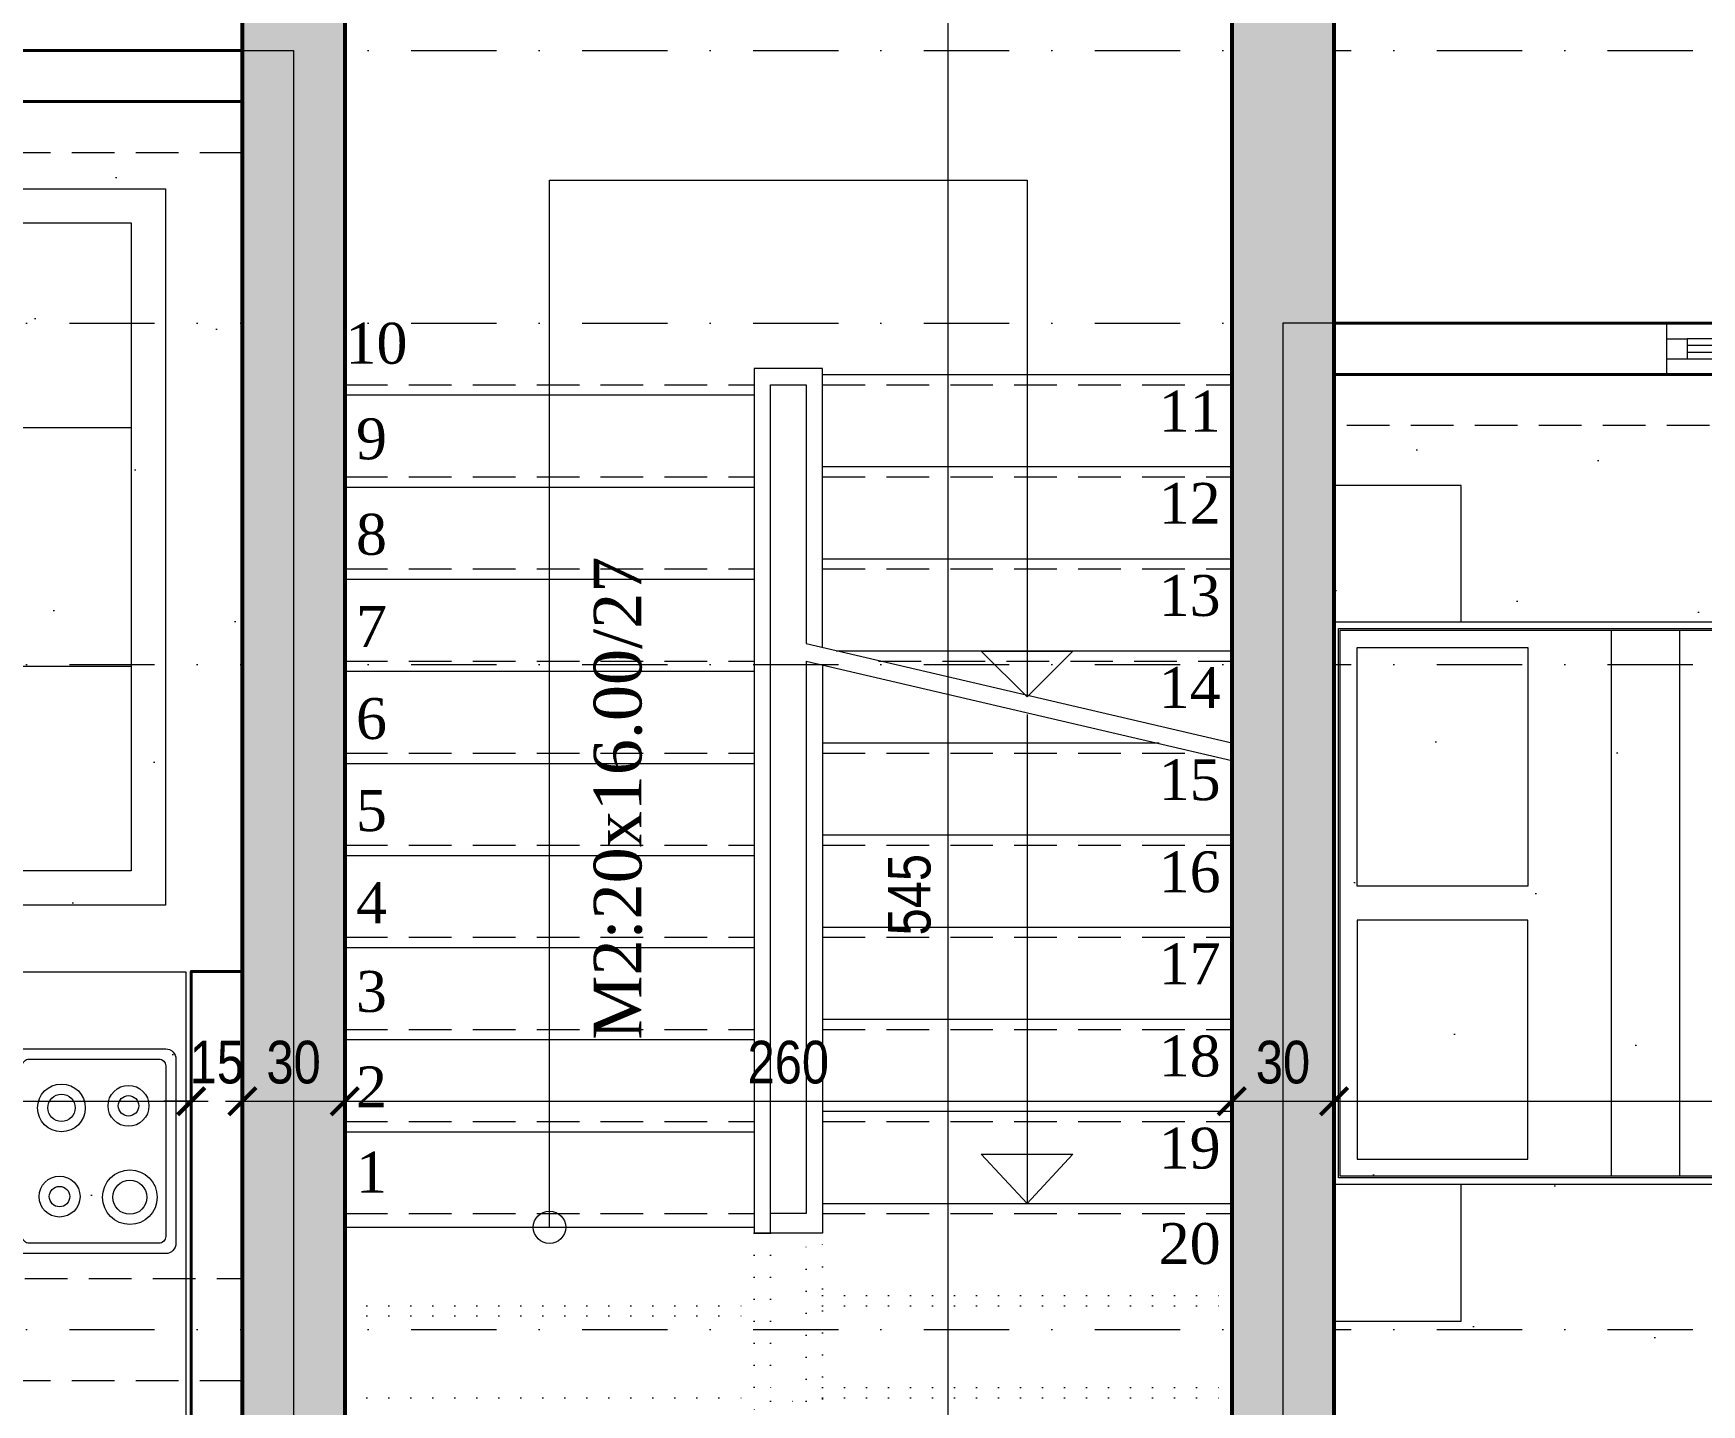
# Model space of a CAD drawing. Header units: centimetres. Extents: x 6300 to 11550, y 0 to 5300.
# Drawn here: x 9288.8 to 9777.8, y 2509.4 to 2911.4 of the extents above; entities that cross this region are included whole.
import ezdxf
from ezdxf.xclip import XClip

# ---------------------------------------------------------------- set-up
doc = ezdxf.new("R2010")
doc.units = ezdxf.units.CM
doc.header["$LTSCALE"] = 100
doc.header["$XCLIPFRAME"] = 0
for name, pattern in [('D BLOK_AKS_NK$0$DASHDOT2', [0.5, 0.25, -0.125, 0, -0.125]), ('D BLOK_MERDİVEN_NK$0$HIDDEN2', [0.1875, 0.125, -0.0625]), ('D BLOK_STA_NK$0$HIDDEN2', [0.1875, 0.125, -0.0625]), ('D BLOK_ZK$0$DASHDOT2', [0.5, 0.25, -0.125, 0, -0.125]), ('D BLOK_ZK$0$DOT', [6.35, 0, -6.35])]:
    doc.linetypes.add(name, pattern=pattern)
for name, color, linetype, lineweight in [('D BLOK_AKS_NK$0$MYD - AKS', 8, 'D BLOK_AKS_NK$0$DASHDOT2', 15), ('D BLOK_MERDİVEN_NK$0$MYD - B-H', 37, 'Continuous', 20), ('D BLOK_MERDİVEN_NK$0$MYD - BA', 6, 'Continuous', 53), ('D BLOK_MERDİVEN_NK$0$MYD - IZ-1', 8, 'D BLOK_MERDİVEN_NK$0$HIDDEN2', 20), ('D BLOK_MERDİVEN_NK$0$MYD - MERDIVEN', 6, 'Continuous', 20), ('D BLOK_MERDİVEN_NK$0$MYD - TEXT-DETAY', 1, 'Continuous', 18), ('D BLOK_MERDİVEN_NK$0$MYD - WIPEOUT', 241, 'Continuous', 0), ('D BLOK_STA_NK$0$MYD - IZ-1', 8, 'D BLOK_STA_NK$0$HIDDEN2', 20), ('D BLOK_ZK$0$MYD - DIM-IC', 10, 'Continuous', 20), ('D BLOK_ZK$0$MYD - IZ-2', 9, 'D BLOK_ZK$0$DASHDOT2', 20), ('xref_1+1_A1_PLAN$0$MYD - DUVAR', 4, 'Continuous', 40), ('xref_1+1_A1_PLAN$0$SAA_TEFRİS', 254, 'Continuous', 5), ('xref_1+1_B_PLAN$0$MYD - CAM', 3, 'Continuous', 5), ('xref_1+1_B_PLAN$0$MYD - CAM-PER', 8, 'Continuous', 15), ('xref_1+1_B_PLAN$0$MYD - DUVAR', 4, 'Continuous', 40), ('xref_1+1_B_PLAN$0$SAA_TEFRİS', 254, 'Continuous', 5)]:
    doc.layers.add(name, color=color, linetype=linetype, lineweight=lineweight)
for name, color, linetype, lineweight, plot in [('D BLOK_ZK$0$MYD - ALAN-NET', 30, 'Continuous', 9, False), ('xref_1+1_A1_TEXT$0$MYD - ALAN-BRUT', 190, 'Continuous', 9, False), ('xref_1+1_A1_TEXT$0$MYD - ALAN-NET', 30, 'Continuous', 9, False), ('xref_1+1_B_PLAN$0$MYD - ALAN-BRUT', 190, 'Continuous', 9, False), ('xref_1+1_B_TEXT$0$MYD - ALAN-BRUT', 190, 'Continuous', 9, False), ('xref_1+1_B_TEXT$0$MYD - ALAN-NET', 30, 'Continuous', 9, False)]:
    doc.layers.add(name, color=color, linetype=linetype, lineweight=lineweight, plot=plot)
doc.styles.add('D BLOK_MERDİVEN_NK$0$xref_a_blok_nk$0$XREF_A BLOK_NK_PLAN$0$Standard', font='times.ttf')
doc.styles.add('D BLOK_ZK$0$MYD_1.25mm', font='ARIALN.TTF', dxfattribs={"height": 12.5})
doc.dimstyles.new('D BLOK_ZK$0$MYD_DIM050', dxfattribs={"dimscale": 0, "dimtxt": 12.5, "dimasz": 8, "dimexe": 5, "dimexo": 0, "dimgap": 5, "dimtad": 1, "dimdec": 1, "dimrnd": 0.5, "dimzin": 12, "dimdsep": 46, "dimtxsty": 'D BLOK_ZK$0$MYD_1.25mm', "dimblk": 'D BLOK_ZK$0$_ARCHTICK', "dimcen": 0.09, "dimdle": 5, "dimclrd": 256, "dimclre": 256, "dimclrt": 256, "dimadec": 0, "dimazin": 0, "dimtfac": 1, "dimtdec": 1, "dimtix": 1, "dimtofl": 0, "dimtmove": 2, "dimatfit": 1, "dimldrblk": 'D BLOK_ZK$0$_ARCHTICK', "dimfxl": 30, "dimfxlon": 1, "dimtolj": 1, "dimtzin": 0, "dimlwd": -1, "dimlwe": -1, "dimarcsym": 0})

# ---------------------------------------------------------------- blocks, each defined once
blk = doc.blocks.new('xref_1+1_B_TEXT')
at = {"layer": 'xref_1+1_B_TEXT$0$MYD - ALAN-NET'}
h = blk.add_hatch(dxfattribs=at)
h.set_pattern_fill('DOTS', color=1, scale=30, angle=60)
h.paths.add_polyline_path([(3442.28, 1530.61), (3692.28, 1530.61), (3692.28, 1625.61), (3442.28, 1625.61)])
h.paths.add_polyline_path([(3077.28, 1615.61), (3412.28, 1615.61), (3412.28, 1500.61), (3432.28, 1500.61), (3432.28, 1320.61), (3357.28, 1320.61), (3357.28, 1245.61), (3247.28, 1245.61), (3247.28, 1305.61), (3077.28, 1305.61)])
h.paths.add_polyline_path([(3442.28, 1515.61), (3717.28, 1515.61), (3717.28, 1470.61), (3742.28, 1470.61), (3742.28, 990.61), (3717.28, 990.61), (3717.28, 988.11), (3467.28, 988.11), (3467.28, 1013.11), (3442.28, 1013.11)])
h.paths.add_polyline_path([(3247.28, 1045.61), (3412.28, 1045.61), (3412.28, 1060.61), (3432.28, 1060.61), (3432.28, 1130.61), (3442.28, 1130.61), (3442.28, 1235.61), (3247.28, 1235.61)])
h.paths.add_polyline_path([(3137.28, 1125.61), (3137.28, 1045.61), (3237.28, 1045.61), (3237.28, 1295.61), (3077.28, 1295.61), (3077.28, 1125.61)])
h.paths.add_polyline_path([(3367.28, 1310.61), (3432.28, 1310.61), (3432.28, 1241.36), (3367.28, 1241.36)])
at = {"layer": 'xref_1+1_B_TEXT$0$MYD - ALAN-BRUT'}
blk.add_lwpolyline([(3697.28, 1630.61), (3062.28, 1630.61), (3062.28, 1115.61), (3127.28, 1115.61), (3127.28, 1030.61), (3412.28, 1030.61), (3412.28, 1003.11), (3457.28, 1003.11), (3457.28, 960.61), (3757.28, 960.61), (3757.28, 1530.61), (3697.28, 1530.61)], close=True, dxfattribs=at)
at = {"layer": 'xref_1+1_B_TEXT$0$MYD - ALAN-NET'}
blk.add_lwpolyline([(3077.28, 1615.61), (3412.28, 1615.61), (3412.28, 1500.61), (3432.28, 1500.61), (3432.28, 1320.61), (3357.28, 1320.61), (3357.28, 1245.61), (3247.28, 1245.61), (3247.28, 1305.61), (3077.28, 1305.61)], close=True, dxfattribs=at)
blk = doc.blocks.new('xref_1+1_B_PLAN$0$Pencere - 160x20')
at = {"layer": 'xref_1+1_B_PLAN$0$MYD - CAM'}
for points in [[(6, -10.5), (6, -4.5), (0, -4.5), (0, -10.5), (6, -10.5)], [(83, -10.5), (83, -4.5), (77, -4.5), (77, -10.5), (83, -10.5)], [(154, -10.5), (154, -4.5), (160, -4.5), (160, -10.5), (154, -10.5)]]:
    blk.add_lwpolyline(points, dxfattribs=at)
for points in [[(6, -8.5), (6, -6.5), (77, -6.5), (77, -8.5)], [(154, -8.5), (154, -6.5), (83, -6.5), (83, -8.5)]]:
    blk.add_lwpolyline(points, close=True, dxfattribs=at)
at = {"layer": 'xref_1+1_B_PLAN$0$MYD - CAM-PER'}
blk.add_lwpolyline([(0, 0), (160, 0), (160, -15), (0, -15)], close=True, dxfattribs=at)
for points in [[(6, -4.5), (154, -4.5)], [(6, -10.5), (154, -10.5)]]:
    blk.add_lwpolyline(points, dxfattribs=at)
blk = doc.blocks.new('xref_1+1_B_PLAN$0$yatak 160x200')
at = {"layer": 'xref_1+1_B_PLAN$0$SAA_TEFRİS', "elevation": 0}
for points in [[(72993.6, -55381.27), (72993.6, -55546.27), (73198.6, -55546.27), (73198.6, -55381.27)], [(72995.6, -55383.27), (72995.6, -55544.27), (73196.6, -55544.27), (73196.6, -55383.27)], [(72996.1, -55383.77), (72996.1, -55543.77), (73196.1, -55543.77), (73196.1, -55383.77)], [(73141.1, -55458.77), (73191.1, -55458.77), (73191.1, -55388.77), (73141.1, -55388.77)], [(73141.1, -55468.77), (73191.1, -55468.77), (73191.1, -55538.77), (73141.1, -55538.77)]]:
    blk.add_lwpolyline(points, close=True, dxfattribs=at)
for points in [[(73096.65, -55383.77), (73096.65, -55543.77)], [(73116.65, -55383.77), (73116.65, -55543.77)]]:
    blk.add_lwpolyline(points, dxfattribs=at)
blk = doc.blocks.new('xref_1+1_B_PLAN')
at = {"layer": 'xref_1+1_B_PLAN$0$MYD - ALAN-BRUT'}
blk.add_lwpolyline([(437.28, 946.29), (497.28, 946.29), (497.28, 1046.29), (1132.28, 1046.29), (1132.28, 446.29), (767.28, 446.29), (767.28, 363.79), (437.28, 363.79)], close=True, dxfattribs=at)
at = {"layer": 'xref_1+1_B_PLAN$0$MYD - DUVAR'}
for points in [[(1132.28, 446.29), (767.28, 446.29), (767.28, 363.79), (437.28, 363.79), (437.28, 946.29), (752.28, 946.29), (752.28, 1046.29), (1132.28, 1046.29)], [(947.28, 721.29), (1117.28, 721.29), (1117.28, 1031.29), (762.28, 1031.29), (762.28, 736.29), (837.28, 736.29), (837.28, 661.29), (947.28, 661.29)]]:
    blk.add_lwpolyline(points, close=True, dxfattribs=at)
at = {"layer": 'xref_1+1_B_PLAN$0$SAA_TEFRİS'}
for points in [[(1118.03, 998.79), (1118.03, 958.79), (1080.03, 958.79), (1080.03, 998.79)], [(1118.03, 793.79), (1118.03, 753.79), (1080.03, 753.79), (1080.03, 793.79)]]:
    blk.add_lwpolyline(points, close=True, dxfattribs=at)
at = {"layer": 'xref_1+1_B_PLAN$0$MYD - CAM', "xscale": -1, "rotation": 180}
blk.add_blockref('xref_1+1_B_PLAN$0$Pencere - 160x20', (859.78, 1031.29), dxfattribs=at)
at = {"layer": 'xref_1+1_B_PLAN$0$SAA_TEFRİS'}
blk.add_blockref('xref_1+1_B_PLAN$0$yatak 160x200', (-72080.56, 56340.06, 0), dxfattribs=at)
blk = doc.blocks.new('xref_1+1_A1_TEXT')
at = {"layer": 'xref_1+1_A1_TEXT$0$MYD - ALAN-NET'}
h = blk.add_hatch(dxfattribs=at)
h.set_pattern_fill('DOTS', color=1, scale=30, angle=60)
h.set_pattern_definition([(60, (-1500.417, -1858.747), (-29.3382, 44.43473), [0, -47.625])])
h.paths.add_polyline_path([(1417.13, 1032.68), (1077.13, 1032.68), (1077.13, 682.68), (1177.13, 682.68), (1177.13, 382.68), (1357.13, 382.68), (1357.13, 422.68), (1402.13, 422.68), (1402.13, 777.68), (1417.13, 777.68)])
h.paths.add_polyline_path([(1312.13, 1122.68), (1072.13, 1122.68), (1072.13, 1047.68), (1312.13, 1047.68)])
h.paths.add_polyline_path([(769.63, 1007.68), (787.13, 1007.68), (787.13, 1032.68), (1067.13, 1032.68), (1067.13, 687.68), (769.63, 687.68)])
h.paths.add_polyline_path([(1167.13, 672.68), (997.13, 672.68), (997.13, 576.93), (1012.13, 576.93), (1012.13, 496.93), (997.13, 496.93), (997.13, 467.68), (1072.13, 467.68), (1072.13, 382.68), (1167.13, 382.68)])
at = {"layer": 'xref_1+1_A1_TEXT$0$MYD - ALAN-BRUT'}
blk.add_lwpolyline([(757.13, 672.68), (757.13, 1047.68), (1067.13, 1047.68), (1067.13, 1127.68), (1317.13, 1127.68), (1317.13, 1047.68), (1432.13, 1047.68), (1432.13, 412.68), (1367.13, 412.68), (1367.13, 367.68), (1062.13, 367.68), (1062.13, 457.68), (982.13, 457.68), (982.13, 672.68)], close=True, dxfattribs=at)
at = {"layer": 'xref_1+1_A1_TEXT$0$MYD - ALAN-NET'}
blk.add_lwpolyline([(1417.13, 1032.68), (1077.13, 1032.68), (1077.13, 682.68), (1177.13, 682.68), (1177.13, 382.68), (1357.13, 382.68), (1357.13, 422.68), (1402.13, 422.68), (1402.13, 777.68), (1417.13, 777.68)], close=True, dxfattribs=at)
blk = doc.blocks.new('xref_1+1_A1_PLAN$0$OCAK 60X60')
for points in [[(60, 0), (0, 0)], [(20.5, -9.94), (20.5, -12)], [(21.5, -9.94), (21.5, -12)], [(26.5, -9.94), (26.5, -12)], [(27.5, -9.94), (27.5, -12)], [(32.5, -9.94), (32.5, -12)], [(33.5, -9.94), (33.5, -12)], [(38.5, -9.94), (38.5, -12)], [(39.5, -9.94), (39.5, -12)], [(0, -60), (60, -60)]]:
    blk.add_lwpolyline(points)
for points in [[(60, -54, -0.414214), (57, -57), (3, -57, -0.414214), (0, -54), (0, -7, -0.414214), (3, -4), (57, -4, -0.414214), (60, -7)], [(55, -54), (5, -54, -0.414214), (3, -52), (3, -14, -0.414214), (5, -12), (55, -12, -0.414214), (57, -14), (57, -52, -0.414214)]]:
    blk.add_lwpolyline(points, format="xyb", close=True)
for centre, radius in [((21, -8), 2), ((27, -8), 2), ((33, -8), 2), ((39, -8), 2), ((16.7, -22.89), 6), ((42.7, -23.45), 7), ((42.7, -23.45), 4), ((16.7, -22.89), 3), ((16.5, -43.5), 8), ((16.5, -43.5), 5), ((43.3, -43.11), 6), ((43.3, -43.11), 3)]:
    blk.add_circle(centre, radius)
blk = doc.blocks.new('xref_1+1_A1_PLAN')
at = {"layer": 'xref_1+1_A1_PLAN$0$MYD - DUVAR'}
for points in [[(838.35, 354.58), (853.35, 354.58), (853.35, 659.58), (1090.85, 659.58), (1090.85, 1034.58), (403.35, 1034.58), (403.35, 354.58), (773.35, 354.58), (773.35, 384.58), (838.35, 384.58)], [(478.35, 409.58), (433.35, 409.58), (433.35, 764.58), (418.35, 764.58), (418.35, 1019.58), (758.35, 1019.58), (758.35, 669.58), (658.35, 669.58), (658.35, 369.58), (478.35, 369.58)]]:
    blk.add_lwpolyline(points, close=True, dxfattribs=at)
at = {"layer": 'xref_1+1_A1_PLAN$0$SAA_TEFRİS'}
for p, q in [((510.92, 924.03), (450.92, 924.03)), ((510.92, 854.03), (450.92, 854.03))]:
    blk.add_line(p, q, dxfattribs=at)
for points in [[(590.92, 994.03), (440.92, 994.03), (440.92, 784.03), (510.92, 784.03), (510.92, 924.03), (590.92, 924.03), (590.92, 994.03)], [(580.92, 924.03), (580.92, 984.03), (450.92, 984.03), (450.92, 794.03), (510.92, 794.03)]]:
    blk.add_lwpolyline(points, dxfattribs=at)
blk.add_lwpolyline([(434.85, 484.33), (434.85, 764.33), (494.85, 764.33), (494.85, 484.33)], close=True, dxfattribs=at)
at = {"layer": 'xref_1+1_A1_PLAN$0$SAA_TEFRİS', "xscale": -1, "rotation": 269.9999999999999}
blk.add_blockref('xref_1+1_A1_PLAN$0$OCAK 60X60', (494.85, 681.87), dxfattribs=at)
blk = doc.blocks.new('D BLOK_MERDİVEN_NK')
at = {"layer": 'D BLOK_MERDİVEN_NK$0$MYD - IZ-1'}
blk.add_lwpolyline([(3220.11, 2700.42), (3331.23, 2700.42)], dxfattribs=at)
at = {"layer": 'D BLOK_MERDİVEN_NK$0$MYD - MERDIVEN'}
for points in [[(3140.11, 2561.42), (3140.11, 2868.42), (3280.11, 2868.42), (3280.11, 2716.91)], [(3220.11, 2731.39), (3220.11, 2813.17), (3200.11, 2813.17), (3200.11, 2559.67), (3204.86, 2559.67), (3204.86, 2808.42), (3215.36, 2808.42), (3215.36, 2733.78)], [(3215.36, 2733.78), (3215.36, 2732.53)], [(3280.11, 2716.91), (3266.68, 2730.34), (3293.55, 2730.34), (3280.11, 2716.91)], [(3220.11, 2726.24), (3220.11, 2559.67), (3200.11, 2559.67)], [(3215.36, 2727.39), (3215.36, 2565.42), (3204.86, 2565.42)], [(3280.11, 2711.76), (3280.11, 2568.42)], [(3220.11, 2703.42), (3318.8, 2703.42)], [(3280.11, 2568.42), (3266.68, 2582.86), (3293.55, 2582.86), (3280.11, 2568.42)]]:
    blk.add_lwpolyline(points, dxfattribs=at)
blk.add_circle((3140.11, 2561.42), 4.75, dxfattribs=at)
at = {"layer": 'D BLOK_MERDİVEN_NK$0$MYD - TEXT-DETAY', "char_height": 12, "attachment_point": 3, "style": 'D BLOK_MERDİVEN_NK$0$xref_a_blok_nk$0$XREF_A BLOK_NK_PLAN$0$Standard'}
for s, insert in [('11', (3336.83, 2806.64)), ('9', (3092.47, 2798.57)), ('12', (3336.83, 2779.64)), ('8', (3092.47, 2770.57)), ('13', (3336.83, 2752.64)), ('7', (3092.47, 2743.57)), ('14', (3336.83, 2725.64)), ('6', (3092.47, 2716.57)), ('15', (3336.83, 2698.64)), ('5', (3092.47, 2689.57)), ('16', (3336.83, 2671.64)), ('4', (3092.47, 2662.57)), ('17', (3336.83, 2644.64)), ('3', (3092.47, 2636.57)), ('18', (3336.83, 2617.64)), ('2', (3092.47, 2608.57)), ('19', (3336.83, 2590.64)), ('1', (3092.47, 2583.57)), ('20', (3336.83, 2562.64))]:
    blk.add_mtext_dynamic_manual_height_columns(s, width=36.364, gutter_width=41604.75, heights=[0], dxfattribs=dict(at, insert=insert))
at = {"layer": 'D BLOK_MERDİVEN_NK$0$MYD - TEXT-DETAY', "insert": (3153.08, 2616.42), "char_height": 14, "attachment_point": 1, "rotation": 90, "style": 'D BLOK_MERDİVEN_NK$0$xref_a_blok_nk$0$XREF_A BLOK_NK_PLAN$0$Standard'}
blk.add_mtext_dynamic_manual_height_columns('M2:20x16.00/27', width=71.9829, gutter_width=41604.75, heights=[0], dxfattribs=at)
for points in [[(3050.11, 2946.42), (3080.11, 2946.42), (3080.11, 2226.42), (3050.11, 2226.42)], [(3340.11, 2946.42), (3370.11, 2946.42), (3370.11, 2226.42), (3340.11, 2226.42)]]:
    blk.add_wipeout(points).dxf.layer = 'D BLOK_MERDİVEN_NK$0$MYD - WIPEOUT'
at = {"layer": 'D BLOK_MERDİVEN_NK$0$MYD - B-H'}
h = blk.add_hatch(dxfattribs=at)
h.set_pattern_fill('ANSI33', color=256)
h.paths.add_polyline_path([(3080.11, 2226.42), (3050.11, 2226.42), (3050.11, 2946.42), (3080.11, 2946.42)])
h = blk.add_hatch(dxfattribs=at)
h.set_pattern_fill('ANSI33', color=256)
h.paths.add_polyline_path([(3340.11, 2226.42), (3370.11, 2226.42), (3370.11, 2946.42), (3340.11, 2946.42)])
at = {"layer": 'D BLOK_MERDİVEN_NK$0$MYD - BA'}
for points in [[(3080.11, 2226.42), (3050.11, 2226.42), (3050.11, 2946.42), (3080.11, 2946.42)], [(3340.11, 2226.42), (3370.11, 2226.42), (3370.11, 2946.42), (3340.11, 2946.42)]]:
    blk.add_lwpolyline(points, close=True, dxfattribs=at)
at = {"layer": 'D BLOK_MERDİVEN_NK$0$MYD - IZ-1'}
for points in [[(3080.11, 2808.42), (3200.11, 2808.42)], [(3220.11, 2808.42), (3340.11, 2808.42)], [(3080.11, 2781.42), (3200.11, 2781.42)], [(3220.11, 2781.42), (3340.11, 2781.42)], [(3080.11, 2754.42), (3200.11, 2754.42)], [(3220.11, 2754.42), (3340.11, 2754.42)], [(3080.11, 2727.42), (3200.11, 2727.42)], [(3236.53, 2727.42), (3340.11, 2727.42)], [(3080.11, 2700.42), (3200.11, 2700.42)], [(3080.11, 2673.42), (3200.11, 2673.42)], [(3220.11, 2673.42), (3340.11, 2673.42)], [(3080.11, 2646.42), (3200.11, 2646.42)], [(3220.11, 2646.42), (3340.11, 2646.42)], [(3080.11, 2619.42), (3200.11, 2619.42)], [(3220.11, 2619.42), (3340.11, 2619.42)], [(3080.11, 2592.42), (3200.11, 2592.42)], [(3220.11, 2592.42), (3340.11, 2592.42)], [(3080.11, 2565.42), (3200.11, 2565.42)], [(3220.11, 2565.42), (3340.11, 2565.42)]]:
    blk.add_lwpolyline(points, dxfattribs=at)
at = {"layer": 'D BLOK_MERDİVEN_NK$0$MYD - MERDIVEN'}
for points in [[(3220.11, 2811.42), (3340.11, 2811.42)], [(3080.11, 2805.42), (3200.11, 2805.42)], [(3220.11, 2784.42), (3340.11, 2784.42)], [(3080.11, 2778.42), (3200.11, 2778.42)], [(3220.11, 2757.42), (3340.11, 2757.42)], [(3080.11, 2751.42), (3200.11, 2751.42)], [(3215.36, 2732.53), (3340.11, 2703.42)], [(3224.1, 2730.42), (3340.11, 2730.42)], [(3080.11, 2724.42), (3200.11, 2724.42)], [(3215.36, 2727.39), (3340.11, 2698.28)], [(3080.11, 2697.42), (3200.11, 2697.42)], [(3220.11, 2676.42), (3340.11, 2676.42)], [(3080.11, 2670.42), (3200.11, 2670.42)], [(3220.11, 2649.42), (3340.11, 2649.42)], [(3080.11, 2643.42), (3200.11, 2643.42)], [(3220.11, 2622.42), (3340.11, 2622.42)], [(3080.11, 2616.42), (3200.11, 2616.42)], [(3220.11, 2595.42), (3340.11, 2595.42)], [(3080.11, 2589.42), (3200.11, 2589.42)], [(3220.11, 2568.42), (3340.11, 2568.42)], [(3080.11, 2561.42), (3200.11, 2561.42)]]:
    blk.add_lwpolyline(points, dxfattribs=at)
at = {"layer": 'D BLOK_MERDİVEN_NK$0$MYD - TEXT-DETAY', "insert": (3098.47, 2826.57), "char_height": 12, "attachment_point": 3, "style": 'D BLOK_MERDİVEN_NK$0$xref_a_blok_nk$0$XREF_A BLOK_NK_PLAN$0$Standard'}
blk.add_mtext_dynamic_manual_height_columns('10', width=36.364, gutter_width=41604.75, heights=[0], dxfattribs=at)
blk = doc.blocks.new('D BLOK_STA_NK')
at = {"layer": 'D BLOK_STA_NK$0$MYD - IZ-1', "color": 215, "true_color": 0xa953a0}
for points in [[(2420.11, 2906.42), (3050.11, 2906.42), (3050.11, 2876.42), (2420.11, 2876.42)], [(3370.11, 2826.42), (3705.11, 2826.42), (3705.11, 2796.42), (3370.11, 2796.42)], [(2630.11, 2546.42), (3050.11, 2546.42), (3050.11, 2516.42), (2630.11, 2516.42)]]:
    blk.add_lwpolyline(points, close=True, dxfattribs=at)
blk = doc.blocks.new('D BLOK_AKS_NK')
at = {"layer": 'D BLOK_AKS_NK$0$MYD - AKS'}
for points in [[(3050.11, 3540.24), (3050.11, 942.88)], [(3370.11, 3540.24), (3370.11, 942.88)], [(193.78, 2906.42), (4534.65, 2906.42)], [(193.78, 2826.42), (4534.65, 2826.42)], [(193.78, 2726.42), (4534.65, 2726.42)], [(193.78, 2531.42), (4534.65, 2531.42)]]:
    blk.add_lwpolyline(points, dxfattribs=at)
blk = doc.blocks.new('D BLOK_ZK$0$_ARCHTICK')
at = {"color": 0, "linetype": 'ByBlock', "const_width": 0.15}
blk.add_lwpolyline([(-0.5, -0.5), (0.5, 0.5)], dxfattribs=at)
blk = doc.blocks.new('*D231')
at = {"layer": 'D BLOK_ZK$0$MYD - DIM-IC', "transparency": 16777216}
for p, q in [((3256.98, 2381.42), (3256.98, 2936.42)), ((3256.98, 2931.42), (3261.98, 2931.42)), ((3256.98, 2386.42), (3261.98, 2386.42))]:
    blk.add_line(p, q, dxfattribs=at)
at = {"layer": 'Defpoints', "color": 0, "transparency": 16777216}
for p in [(3256.98, 2931.42), (3256.98, 2931.42), (3256.98, 2386.42)]:
    blk.add_point(p, dxfattribs=at)
at = {"layer": 'D BLOK_ZK$0$MYD - DIM-IC', "transparency": 16777216, "xscale": 8, "yscale": 8, "zscale": 8}
for p, rotation in [((3256.98, 2931.42), 90), ((3256.98, 2386.42), 270)]:
    blk.add_blockref('D BLOK_ZK$0$_ARCHTICK', p, dxfattribs=dict(at, rotation=rotation))
at = {"layer": 'D BLOK_ZK$0$MYD - DIM-IC', "transparency": 16777216, "insert": (3245.63, 2658.92), "char_height": 12.5, "attachment_point": 5, "rotation": 90, "style": 'D BLOK_ZK$0$MYD_1.25mm'}
blk.add_mtext('\\A1;545', dxfattribs=at)
blk = doc.blocks.new('*D337')
at = {"layer": 'D BLOK_ZK$0$MYD - DIM-IC', "transparency": 16777216}
for p, q in [((2710.11, 2598.37), (2710.11, 2603.37)), ((3035.11, 2598.37), (3035.11, 2603.37)), ((2705.11, 2598.37), (3040.11, 2598.37))]:
    blk.add_line(p, q, dxfattribs=at)
at = {"layer": 'Defpoints', "color": 0, "transparency": 16777216}
for p in [(2710.11, 2598.37), (3035.11, 2598.37), (3035.11, 2598.37)]:
    blk.add_point(p, dxfattribs=at)
at = {"layer": 'D BLOK_ZK$0$MYD - DIM-IC', "transparency": 16777216, "xscale": 8, "yscale": 8, "zscale": 8, "rotation": 180}
blk.add_blockref('D BLOK_ZK$0$_ARCHTICK', (2710.11, 2598.37), dxfattribs=at)
at = {"layer": 'D BLOK_ZK$0$MYD - DIM-IC', "transparency": 16777216, "xscale": 8, "yscale": 8, "zscale": 8}
blk.add_blockref('D BLOK_ZK$0$_ARCHTICK', (3035.11, 2598.37), dxfattribs=at)
at = {"layer": 'D BLOK_ZK$0$MYD - DIM-IC', "transparency": 16777216, "insert": (2872.61, 2609.75), "char_height": 12.5, "attachment_point": 5, "style": 'D BLOK_ZK$0$MYD_1.25mm'}
blk.add_mtext('\\A1;325', dxfattribs=at)
blk = doc.blocks.new('*D338')
at = {"layer": 'D BLOK_ZK$0$MYD - DIM-IC', "transparency": 16777216}
for p, q in [((3050.11, 2598.37), (3050.11, 2603.37)), ((3080.11, 2592.42), (3080.11, 2603.37)), ((3045.11, 2598.37), (3085.11, 2598.37))]:
    blk.add_line(p, q, dxfattribs=at)
at = {"layer": 'Defpoints', "color": 0, "transparency": 16777216}
for p in [(3050.11, 2598.37), (3080.11, 2598.37), (3080.11, 2592.42)]:
    blk.add_point(p, dxfattribs=at)
at = {"layer": 'D BLOK_ZK$0$MYD - DIM-IC', "transparency": 16777216, "xscale": 8, "yscale": 8, "zscale": 8, "rotation": 180}
blk.add_blockref('D BLOK_ZK$0$_ARCHTICK', (3050.11, 2598.37), dxfattribs=at)
at = {"layer": 'D BLOK_ZK$0$MYD - DIM-IC', "transparency": 16777216, "xscale": 8, "yscale": 8, "zscale": 8}
blk.add_blockref('D BLOK_ZK$0$_ARCHTICK', (3080.11, 2598.37), dxfattribs=at)
at = {"layer": 'D BLOK_ZK$0$MYD - DIM-IC', "transparency": 16777216, "insert": (3065.11, 2609.75), "char_height": 12.5, "attachment_point": 5, "style": 'D BLOK_ZK$0$MYD_1.25mm'}
blk.add_mtext('\\A1;30', dxfattribs=at)
blk = doc.blocks.new('*D339')
at = {"layer": 'D BLOK_ZK$0$MYD - DIM-IC', "transparency": 16777216}
for p, q in [((3080.11, 2592.42), (3080.11, 2603.37)), ((3340.11, 2595.42), (3340.11, 2603.37)), ((3075.11, 2598.37), (3345.11, 2598.37))]:
    blk.add_line(p, q, dxfattribs=at)
at = {"layer": 'Defpoints', "color": 0, "transparency": 16777216}
for p in [(3340.11, 2598.37), (3080.11, 2592.42), (3340.11, 2595.42)]:
    blk.add_point(p, dxfattribs=at)
at = {"layer": 'D BLOK_ZK$0$MYD - DIM-IC', "transparency": 16777216, "xscale": 8, "yscale": 8, "zscale": 8, "rotation": 180}
blk.add_blockref('D BLOK_ZK$0$_ARCHTICK', (3080.11, 2598.37), dxfattribs=at)
at = {"layer": 'D BLOK_ZK$0$MYD - DIM-IC', "transparency": 16777216, "xscale": 8, "yscale": 8, "zscale": 8}
blk.add_blockref('D BLOK_ZK$0$_ARCHTICK', (3340.11, 2598.37), dxfattribs=at)
at = {"layer": 'D BLOK_ZK$0$MYD - DIM-IC', "transparency": 16777216, "insert": (3210.11, 2609.75), "char_height": 12.5, "attachment_point": 5, "style": 'D BLOK_ZK$0$MYD_1.25mm'}
blk.add_mtext('\\A1;260', dxfattribs=at)
blk = doc.blocks.new('*D340')
at = {"layer": 'D BLOK_ZK$0$MYD - DIM-IC', "transparency": 16777216}
for p, q in [((3340.11, 2595.42), (3340.11, 2603.37)), ((3370.11, 2598.37), (3370.11, 2603.37)), ((3335.11, 2598.37), (3375.11, 2598.37))]:
    blk.add_line(p, q, dxfattribs=at)
at = {"layer": 'Defpoints', "color": 0, "transparency": 16777216}
for p in [(3370.11, 2598.37), (3370.11, 2598.37), (3340.11, 2595.42)]:
    blk.add_point(p, dxfattribs=at)
at = {"layer": 'D BLOK_ZK$0$MYD - DIM-IC', "transparency": 16777216, "xscale": 8, "yscale": 8, "zscale": 8, "rotation": 180}
blk.add_blockref('D BLOK_ZK$0$_ARCHTICK', (3340.11, 2598.37), dxfattribs=at)
at = {"layer": 'D BLOK_ZK$0$MYD - DIM-IC', "transparency": 16777216, "xscale": 8, "yscale": 8, "zscale": 8}
blk.add_blockref('D BLOK_ZK$0$_ARCHTICK', (3370.11, 2598.37), dxfattribs=at)
at = {"layer": 'D BLOK_ZK$0$MYD - DIM-IC', "transparency": 16777216, "insert": (3355.11, 2609.75), "char_height": 12.5, "attachment_point": 5, "style": 'D BLOK_ZK$0$MYD_1.25mm'}
blk.add_mtext('\\A1;30', dxfattribs=at)
blk = doc.blocks.new('*D341')
at = {"layer": 'D BLOK_ZK$0$MYD - DIM-IC', "transparency": 16777216}
for p, q in [((3370.11, 2598.37), (3370.11, 2603.37)), ((3725.11, 2598.37), (3725.11, 2603.37)), ((3365.11, 2598.37), (3730.11, 2598.37))]:
    blk.add_line(p, q, dxfattribs=at)
at = {"layer": 'Defpoints', "color": 0, "transparency": 16777216}
for p in [(3370.11, 2598.37), (3725.11, 2598.37), (3725.11, 2598.37)]:
    blk.add_point(p, dxfattribs=at)
at = {"layer": 'D BLOK_ZK$0$MYD - DIM-IC', "transparency": 16777216, "xscale": 8, "yscale": 8, "zscale": 8, "rotation": 180}
blk.add_blockref('D BLOK_ZK$0$_ARCHTICK', (3370.11, 2598.37), dxfattribs=at)
at = {"layer": 'D BLOK_ZK$0$MYD - DIM-IC', "transparency": 16777216, "xscale": 8, "yscale": 8, "zscale": 8}
blk.add_blockref('D BLOK_ZK$0$_ARCHTICK', (3725.11, 2598.37), dxfattribs=at)
at = {"layer": 'D BLOK_ZK$0$MYD - DIM-IC', "transparency": 16777216, "insert": (3547.61, 2609.75), "char_height": 12.5, "attachment_point": 5, "style": 'D BLOK_ZK$0$MYD_1.25mm'}
blk.add_mtext('\\A1;355', dxfattribs=at)
blk = doc.blocks.new('*D352')
at = {"layer": 'D BLOK_ZK$0$MYD - DIM-IC', "transparency": 16777216}
for p, q in [((3035.11, 2598.37), (3035.11, 2603.37)), ((3050.11, 2598.37), (3050.11, 2603.37)), ((3035.11, 2598.37), (3027.11, 2598.37)), ((3050.11, 2598.37), (3058.11, 2598.37))]:
    blk.add_line(p, q, dxfattribs=at)
at = {"layer": 'Defpoints', "color": 0, "transparency": 16777216}
for p in [(3035.11, 2598.37), (3050.11, 2598.37), (3050.11, 2598.37)]:
    blk.add_point(p, dxfattribs=at)
at = {"layer": 'D BLOK_ZK$0$MYD - DIM-IC', "transparency": 16777216, "xscale": 8, "yscale": 8, "zscale": 8}
blk.add_blockref('D BLOK_ZK$0$_ARCHTICK', (3035.11, 2598.37), dxfattribs=at)
at = {"layer": 'D BLOK_ZK$0$MYD - DIM-IC', "transparency": 16777216, "xscale": 8, "yscale": 8, "zscale": 8, "rotation": 180}
blk.add_blockref('D BLOK_ZK$0$_ARCHTICK', (3050.11, 2598.37), dxfattribs=at)
at = {"layer": 'D BLOK_ZK$0$MYD - DIM-IC', "transparency": 16777216, "insert": (3042.61, 2609.75), "char_height": 12.5, "attachment_point": 5, "style": 'D BLOK_ZK$0$MYD_1.25mm'}
blk.add_mtext('\\A1;15', dxfattribs=at)
blk = doc.blocks.new('D BLOK_ZK')
blk.add_blockref('D BLOK_AKS_NK', (0, 0))
ref = blk.add_blockref('xref_1+1_A1_PLAN', (3468.46, 1871.85), dxfattribs=dict(xscale=-1))
XClip(ref).set_block_clipping_path([(268.2978954605, 247.7881395733), (1164.7454326769, 1227.4234827665)])
ref = blk.add_blockref('xref_1+1_B_PLAN', (4487.4, 1780.13), dxfattribs=dict(xscale=-1))
XClip(ref).set_block_clipping_path([(413.8075607235, 349.068542265), (1178.1324705041, 1087.4358612753)])
blk.add_blockref('D BLOK_MERDİVEN_NK', (0, 0))
blk.add_blockref('D BLOK_STA_NK', (0, 0))
at = {"layer": 'D BLOK_ZK$0$MYD - ALAN-NET'}
blk.add_lwpolyline([(3080.11, 2931.42), (3340.11, 2931.42), (3340.11, 2386.42), (3080.11, 2386.42)], close=True, dxfattribs=at)
at = {"layer": 'D BLOK_ZK$0$MYD - IZ-2', "color": 1, "linetype": 'D BLOK_ZK$0$DOT', "ltscale": 0.01}
for points in [[(3200.11, 2559.67), (3200.11, 2504.67), (3220.11, 2504.67), (3220.11, 2559.67)], [(3204.86, 2559.67), (3204.86, 2510.42), (3215.36, 2510.42), (3215.36, 2559.67)], [(3080.11, 2538.42), (3200.11, 2538.42)], [(3220.11, 2541.42), (3340.11, 2541.42)], [(3220.11, 2538.42), (3340.11, 2538.42)], [(3080.11, 2535.42), (3200.11, 2535.42)], [(3220.11, 2514.42), (3340.11, 2514.42)], [(3080.11, 2511.42), (3200.11, 2511.42)], [(3220.11, 2511.42), (3340.11, 2511.42)]]:
    blk.add_lwpolyline(points, dxfattribs=at)
ref = blk.add_blockref('xref_1+1_A1_TEXT', (1632.99, 1858.75))
XClip(ref).set_block_clipping_path([(40.3401517977, 263.1333952673), (1465.9969337412, 1393.9219120304)])
ref = blk.add_blockref('xref_1+1_B_TEXT', (292.83, 1195.81))
XClip(ref).set_block_clipping_path([(134.2933191095, 16.1469460235), (3890.7886473708, 1929.6499255284)])
at = {"layer": 'D BLOK_ZK$0$MYD - DIM-IC'}
dim = blk.add_linear_dim(base=(3256.98, 2931.42), p1=(3256.98, 2386.42), p2=(3256.98, 2931.42), angle=90, dimstyle='D BLOK_ZK$0$MYD_DIM050', override={"dimscale": 1}, dxfattribs=at)
dim.commit()
dim.dimension.update_dxf_attribs({"geometry": '*D231', "text_midpoint": (3245.63, 2658.92)})
for base, p1, p2, picture, middle in [((3035.11, 2598.37), (2710.11, 2598.37), (3035.11, 2598.37), '*D337', (2872.61, 2609.75)), ((3050.11, 2598.37), (3035.11, 2598.37), (3050.11, 2598.37), '*D352', (3042.61, 2609.75)), ((3080.11, 2598.37), (3050.11, 2598.37), (3080.11, 2592.42), '*D338', (3065.11, 2609.75)), ((3340.11, 2598.37), (3080.11, 2592.42), (3340.11, 2595.42), '*D339', (3210.11, 2609.75)), ((3370.11, 2598.37), (3340.11, 2595.42), (3370.11, 2598.37), '*D340', (3355.11, 2609.75)), ((3725.11, 2598.37), (3370.11, 2598.37), (3725.11, 2598.37), '*D341', (3547.61, 2609.75))]:
    dim = blk.add_linear_dim(base=base, p1=p1, p2=p2, dimstyle='D BLOK_ZK$0$MYD_DIM050', override={"dimscale": 1}, dxfattribs=at)
    dim.commit()
    dim.dimension.update_dxf_attribs({"geometry": picture, "text_midpoint": middle})

msp = doc.modelspace()

# ---------------------------------------------------------------- block references
ref = msp.add_blockref('D BLOK_ZK', (6300, 0))
XClip(ref).set_block_clipping_path([(24.9999999999, 25.0000000598), (4724.9999999999, 4424.0000000001)])

doc.saveas('drawing.dxf')
